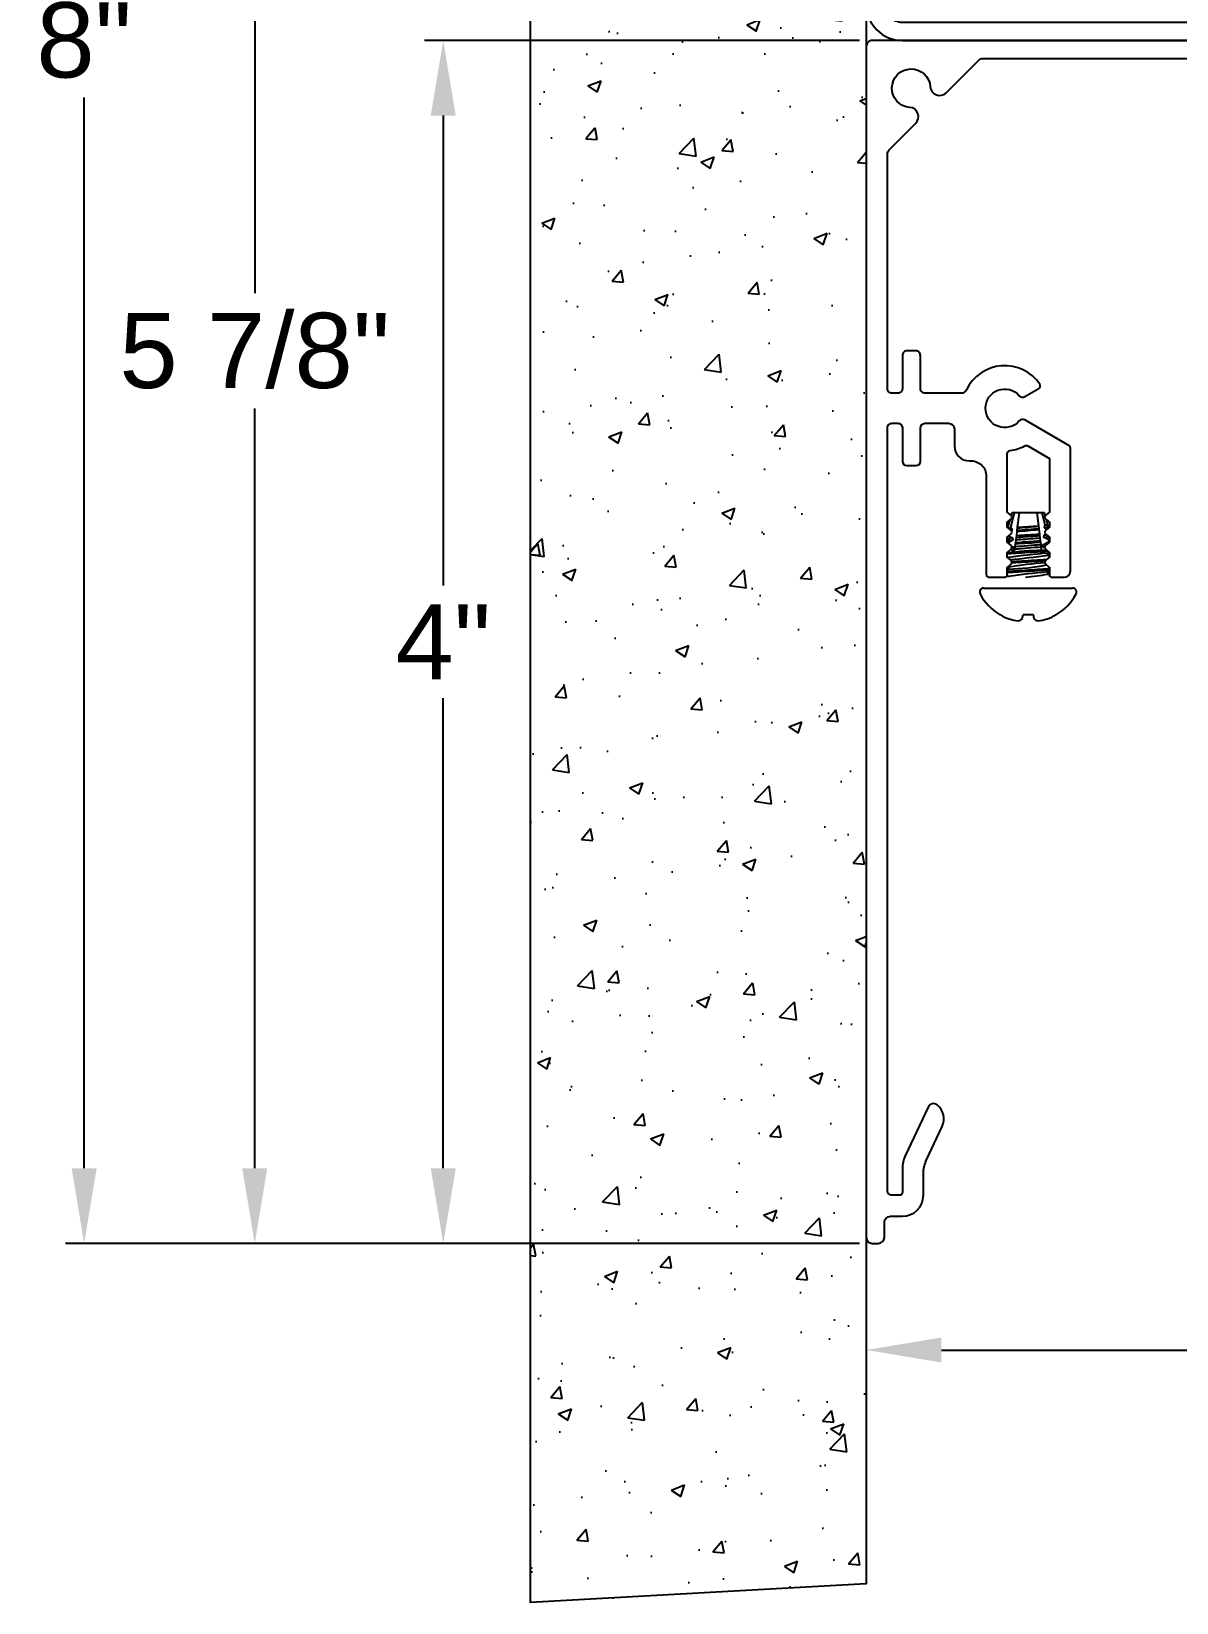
# Model space of a CAD drawing. Header units: inches. Extents: x -4.5 to 5.8, y -1.2 to 9.4.
# Drawn here: x -4.49 to -0.68, y -1.19 to 4.03 of the extents above; entities that cross this region are included whole.
import ezdxf

# ---------------------------------------------------------------- set-up
doc = ezdxf.new("R2010")
doc.units = ezdxf.units.IN
doc.header["$LTSCALE"] = 0.5
doc.header["$MEASUREMENT"] = 0
doc.layers.get('Defpoints').update_dxf_attribs({"linetype": 'CONTINUOUS'})
for name, color, linetype in [('Brackets', 181, 'CONTINUOUS'), ('Ceiling', 42, 'CONTINUOUS'), ('Hardware', 242, 'CONTINUOUS'), ('Housing', 150, 'CONTINUOUS')]:
    doc.layers.add(name, color=color, linetype=linetype)
doc.layers.add('CUST DWG', color=60, linetype='CONTINUOUS', lineweight=20)
doc.styles.get("Standard").update_dxf_attribs({"font": 'arial.ttf'})
doc.dimstyles.new('LSAD_CustDims', dxfattribs={"dimtxt": 1, "dimasz": 1, "dimexe": 0.0625, "dimexo": 0.042969, "dimgap": 0.0625, "dimtad": 0, "dimtih": 1, "dimtoh": 1, "dimdec": 3, "dimzin": 0, "dimdsep": 46, "dimlunit": 4, "dimtxsty": 'Standard', "dimcen": 0.125, "dimclrd": 256, "dimclre": 256, "dimclrt": 256, "dimadec": 0, "dimazin": 0, "dimtfac": 1, "dimtdec": 3, "dimtix": 1, "dimtofl": 0, "dimtmove": 0, "dimatfit": 3, "dimfxl": 1, "dimfrac": 2, "dimtolj": 1, "dimtzin": 0, "dimarcsym": 0})

# ---------------------------------------------------------------- blocks, each defined once
blk = doc.blocks.new('*D0')
at = {"layer": 'CUST DWG', "lineweight": -2, "ltscale": 0.5, "transparency": 16777216}
for p, q in [((-1.7367, 4), (-3.1835, 4)), ((-3.121, 3.75), (-3.121, 2.1875)), ((-3.121, 0.25), (-3.121, 1.8125)), ((-1.7367, 0), (-3.1835, 0))]:
    blk.add_line(p, q, dxfattribs=at)
at = {"layer": 'CUST DWG', "ltscale": 0.5, "transparency": 16777216}
for points in [[(-3.1626, 3.75), (-3.0793, 3.75), (-3.121, 4)], [(-3.1626, 0.25), (-3.0793, 0.25), (-3.121, 0)]]:
    blk.add_solid(points, dxfattribs=at)
at = {"layer": 'Defpoints', "color": 0, "ltscale": 0.5, "transparency": 16777216}
for p in [(-3.121, 4), (-1.6938, 4), (-1.6938, 0)]:
    blk.add_point(p, dxfattribs=at)
at = {"layer": 'CUST DWG', "ltscale": 0.5, "transparency": 16777216, "insert": (-3.121, 2), "char_height": 0.25, "attachment_point": 5}
blk.add_mtext('\\A1;4"', dxfattribs=at)
blk = doc.blocks.new('*D2')
at = {"layer": 'CUST DWG', "lineweight": -2, "ltscale": 0.5, "transparency": 16777216}
for p, q in [((-1.7138, -0.023), (-1.7138, -0.4171)), ((1.7142, -0.023), (1.7142, -0.4171)), ((-1.4638, -0.3546), (-0.4971, -0.3546)), ((1.4642, -0.3546), (0.4976, -0.3546))]:
    blk.add_line(p, q, dxfattribs=at)
at = {"layer": 'CUST DWG', "ltscale": 0.5, "transparency": 16777216}
for points in [[(-1.4638, -0.3129), (-1.4638, -0.3962), (-1.7138, -0.3546)], [(1.4642, -0.3129), (1.4642, -0.3962), (1.7142, -0.3546)]]:
    blk.add_solid(points, dxfattribs=at)
at = {"layer": 'Defpoints', "color": 0, "ltscale": 0.5, "transparency": 16777216}
for p in [(-1.7138, 0.02), (1.7142, 0.02), (-1.7138, -0.3546)]:
    blk.add_point(p, dxfattribs=at)
at = {"layer": 'CUST DWG', "ltscale": 0.5, "transparency": 16777216, "insert": (0.0002, -0.3546), "char_height": 0.25, "attachment_point": 5}
blk.add_mtext('\\A1;3 3/8"', dxfattribs=at)
blk = doc.blocks.new('*D1')
at = {"layer": 'CUST DWG', "lineweight": -2, "ltscale": 0.5, "transparency": 16777216}
for p, q in [((-1.7567, 8), (-4.378, 8)), ((-4.3155, 7.75), (-4.3155, 4.1901)), ((-4.3155, 0.25), (-4.3155, 3.8099)), ((-1.7367, 0), (-4.378, 0))]:
    blk.add_line(p, q, dxfattribs=at)
at = {"layer": 'CUST DWG', "ltscale": 0.5, "transparency": 16777216}
for points in [[(-4.3571, 7.75), (-4.2738, 7.75), (-4.3155, 8)], [(-4.3571, 0.25), (-4.2738, 0.25), (-4.3155, 0)]]:
    blk.add_solid(points, dxfattribs=at)
at = {"layer": 'Defpoints', "color": 0, "ltscale": 0.5, "transparency": 16777216}
for p in [(-4.3155, 8), (-1.7138, 8), (-1.6938, 0)]:
    blk.add_point(p, dxfattribs=at)
at = {"layer": 'CUST DWG', "ltscale": 0.5, "transparency": 16777216, "insert": (-4.3155, 4), "char_height": 0.25, "attachment_point": 5}
blk.add_mtext('\\A1;8"', dxfattribs=at)
blk = doc.blocks.new('*D3')
at = {"layer": 'CUST DWG', "lineweight": -2, "ltscale": 0.5, "transparency": 16777216}
for p, q in [((-1.106, 5.9348), (-3.8107, 5.9348)), ((-3.7482, 5.6848), (-3.7482, 3.1592)), ((-3.7482, 0.25), (-3.7482, 2.7756)), ((-1.7367, 0), (-3.8107, 0))]:
    blk.add_line(p, q, dxfattribs=at)
at = {"layer": 'CUST DWG', "ltscale": 0.5, "transparency": 16777216}
for points in [[(-3.7898, 5.6848), (-3.7065, 5.6848), (-3.7482, 5.9348)], [(-3.7898, 0.25), (-3.7065, 0.25), (-3.7482, 0)]]:
    blk.add_solid(points, dxfattribs=at)
at = {"layer": 'Defpoints', "color": 0, "ltscale": 0.5, "transparency": 16777216}
for p in [(-3.7482, 5.9348), (-1.0631, 5.9348), (-1.6938, 0)]:
    blk.add_point(p, dxfattribs=at)
at = {"layer": 'CUST DWG', "ltscale": 0.5, "transparency": 16777216, "insert": (-3.7482, 2.9674), "char_height": 0.25, "attachment_point": 5}
blk.add_mtext('\\A1;5 7/8"', dxfattribs=at)

msp = doc.modelspace()

# ---------------------------------------------------------------- hatches: boundary and pattern name
at = {"layer": 'Ceiling', "ltscale": 0.5, "transparency": 16777216}
h = msp.add_hatch(dxfattribs=at)
h.set_pattern_fill('AR-CONC', color=256, scale=0.063)
h.set_pattern_definition([(50, (2.0318, 0), (0.451874, -0.039534), [0.04725, -0.51975]), (355, (2.0318, 0), (-0.087413, 0.47388), [0.0378, -0.4158]), (100.4514, (2.06946, -0.0033), (0.36446, 0.434347), [0.040156, -0.44172]), (46.184, (2.0318, 0.126), (0.672362, -0.104277), [0.070875, -0.779625]), (96.636, (2.0878, 0.1173), (0.588837, 0.613695), [0.060235, -0.66258]), (351.184, (2.0318, 0.126), (0.588837, 0.613695), [0.0567, -0.6237]), (21, (2.0948, 0.0945), (0.376051, -0.25365), [0.04725, -0.51975]), (326, (2.0948, 0.0945), (0.153289, 0.456845), [0.0378, -0.4158]), (71.4514, (2.12614, 0.07336), (0.52934, 0.203195), [0.040156, -0.44172]), (37.5, (2.0318, 0), (0.0076607, 0.209723), [0, -0.41076, 0, -0.4221, 0, -0.417375]), (7.5, (2.0318, 0), (0.165734, 0.2484794), [0, -0.24066, 0, -0.40131, 0, -0.159075]), (327.5, (1.89131, 0), (0.336308, -0.0142096), [0, -0.1575, 0, -0.4914, 0, -0.65205]), (317.5, (1.8283, 0), (0.367407, 0.063066), [0, -0.20475, 0, -0.32634, 0, -0.46305])])
h.paths.add_polyline_path([(-1.7138, 8.2429), (-1.7138, -1.1324), (-2.8306, -1.1944), (-2.8306, 8.181)])

# ---------------------------------------------------------------- linework, layer by layer
at = {"layer": 'Brackets', "linetype": 'Continuous', "transparency": 16777216}
msp.add_lwpolyline([(-1.7138, 4.1196, 0.414214), (-1.5942, 4), (1.4662, 4), (1.4662, 4.0598), (-1.5942, 4.0598, -0.414214), (-1.654, 4.1196), (-1.654, 8), (-1.7138, 8)], format="xyb", close=True, dxfattribs=at)
at = {"layer": 'Ceiling', "transparency": 16777216}
msp.add_lwpolyline([(-1.7138, 8.2429), (-1.7138, -1.1324), (-2.8306, -1.1944), (-2.8306, 8.181)], close=True, dxfattribs=at)
at = {"layer": 'Hardware', "linetype": 'Continuous', "transparency": 16777216}
for p, q in [((-1.2369, 2.4044), (-1.2436, 2.3808)), ((-1.2217, 2.4288), (-1.2346, 2.3788)), ((-1.23, 2.4288), (-1.2322, 2.4209)), ((-1.2217, 2.4288), (-1.23, 2.4288)), ((-1.2044, 2.4288), (-1.2217, 2.4288)), ((-1.2103, 2.381), (-1.2044, 2.4288)), ((-1.1466, 2.4288), (-1.2044, 2.4288)), ((-1.1466, 2.4288), (-1.1413, 2.3855)), ((-1.1293, 2.4288), (-1.1466, 2.4288)), ((-1.1187, 2.3876), (-1.1293, 2.4288)), ((-1.121, 2.4288), (-1.1293, 2.4288)), ((-1.1184, 2.4194), (-1.121, 2.4288)), ((-1.11, 2.39), (-1.1145, 2.4059)), ((-1.2346, 2.3788), (-1.2302, 2.3769)), ((-1.2302, 2.3769), (-1.2296, 2.3692)), ((-1.2144, 2.3475), (-1.2136, 2.3541)), ((-1.2136, 2.3541), (-1.2119, 2.3675)), ((-1.2119, 2.3675), (-1.2115, 2.3712)), ((-1.2115, 2.3712), (-1.2105, 2.3791)), ((-1.2105, 2.3791), (-1.2103, 2.381)), ((-1.1413, 2.3855), (-1.1412, 2.3846)), ((-1.1412, 2.3846), (-1.1402, 2.3769)), ((-1.1402, 2.3769), (-1.1399, 2.3739)), ((-1.1399, 2.3739), (-1.138, 2.3586)), ((-1.138, 2.3586), (-1.1374, 2.3537)), ((-1.1374, 2.3537), (-1.1364, 2.346)), ((-1.1233, 2.3474), (-1.1226, 2.3553)), ((-1.1206, 2.3791), (-1.12, 2.387)), ((-1.116, 2.3768), (-1.1206, 2.3791)), ((-1.12, 2.387), (-1.1187, 2.3876)), ((-1.115, 2.3732), (-1.116, 2.3768)), ((-1.1109, 2.3891), (-1.1104, 2.3894)), ((-1.1104, 2.3819), (-1.1104, 2.3895)), ((-1.1104, 2.3819), (-1.1072, 2.38)), ((-1.1104, 2.3506), (-1.1104, 2.3525)), ((-1.2406, 2.3428), (-1.2406, 2.3353)), ((-1.2237, 2.3075), (-1.231, 2.3038)), ((-1.2198, 2.3038), (-1.231, 2.3038)), ((-1.2276, 2.3461), (-1.2268, 2.3383)), ((-1.2245, 2.3152), (-1.2237, 2.3075)), ((-1.2198, 2.3038), (-1.2192, 2.308)), ((-1.2192, 2.308), (-1.2183, 2.3159)), ((-1.2183, 2.3159), (-1.217, 2.3265)), ((-1.217, 2.3265), (-1.2165, 2.3305)), ((-1.2165, 2.3305), (-1.2154, 2.3396)), ((-1.2165, 2.3305), (-1.1959, 2.3318)), ((-1.2154, 2.3396), (-1.2144, 2.3475)), ((-1.1347, 2.3318), (-1.1959, 2.3318)), ((-1.1364, 2.346), (-1.1353, 2.3364)), ((-1.1353, 2.3364), (-1.1347, 2.3318)), ((-1.1347, 2.3318), (-1.1336, 2.3228)), ((-1.1347, 2.3318), (-1.1347, 2.3318)), ((-1.1336, 2.3228), (-1.1327, 2.3151)), ((-1.1327, 2.3151), (-1.1314, 2.3046)), ((-1.1314, 2.3046), (-1.1313, 2.3038)), ((-1.112, 2.3038), (-1.1313, 2.3038)), ((-1.1265, 2.3158), (-1.1256, 2.3237)), ((-1.1104, 2.3506), (-1.1048, 2.3474)), ((-1.105, 2.334), (-1.1064, 2.3396)), ((-1.2406, 2.2803), (-1.2406, 2.2782)), ((-1.2406, 2.2491), (-1.2406, 2.2415)), ((-1.1104, 2.2881), (-1.1104, 2.2957)), ((-1.1104, 2.2881), (-1.1048, 2.2849)), ((-1.2406, 2.2178), (-1.2406, 2.2148)), ((-1.1104, 2.2256), (-1.1104, 2.2332)), ((-1.3235, 2.1788), (-1.0276, 2.1788)), ((-1.2703, 2.0907), (-1.2688, 2.0907)), ((-1.1948, 2.0762), (-1.1922, 2.0907)), ((-1.1922, 2.0907), (-1.1588, 2.0907)), ((-1.1588, 2.0907), (-1.1562, 2.0762)), ((-1.0822, 2.0907), (-1.0807, 2.0907))]:
    msp.add_line(p, q, dxfattribs=at)
at = {"layer": 'Hardware', "linetype": 'Continuous', "transparency": 16777216, "flags": 128}
for points in [[(-1.2404, 2.3515), (-1.2373, 2.3501), (-1.2276, 2.3461)], [(-1.2346, 2.3788), (-1.2374, 2.3784), (-1.2398, 2.3781), (-1.2403, 2.378)], [(-1.2296, 2.3692), (-1.2308, 2.3685)], [(-1.2144, 2.3475), (-1.2076, 2.3481), (-1.2003, 2.3487), (-1.1924, 2.3493), (-1.1841, 2.35), (-1.1755, 2.3506), (-1.1672, 2.3513), (-1.159, 2.352), (-1.1513, 2.3526), (-1.1441, 2.3532), (-1.1374, 2.3537)], [(-1.2115, 2.3712), (-1.2035, 2.3718), (-1.1947, 2.3726), (-1.1852, 2.3733), (-1.1755, 2.3741), (-1.166, 2.3748), (-1.1568, 2.3756), (-1.1481, 2.3763), (-1.1402, 2.3769)], [(-1.2105, 2.3791), (-1.2027, 2.3797), (-1.1941, 2.3804), (-1.1849, 2.3811), (-1.1755, 2.3819), (-1.1663, 2.3826), (-1.1573, 2.3834), (-1.1489, 2.384), (-1.1412, 2.3846)], [(-1.1226, 2.3553), (-1.117, 2.3582)], [(-1.1082, 2.3809), (-1.1096, 2.3817), (-1.1104, 2.3822)], [(-1.1072, 2.38), (-1.1075, 2.3805), (-1.1082, 2.3809)], [(-1.2448, 2.345), (-1.2406, 2.3425)], [(-1.2401, 2.3356), (-1.2448, 2.3329)], [(-1.2448, 2.2929), (-1.2404, 2.2934), (-1.2332, 2.2941), (-1.2252, 2.2947), (-1.2165, 2.2953), (-1.2072, 2.2959), (-1.1971, 2.2965), (-1.1864, 2.2972), (-1.1755, 2.2979), (-1.1646, 2.2986), (-1.1539, 2.2993), (-1.1438, 2.2999), (-1.1345, 2.3005), (-1.1258, 2.3011), (-1.1178, 2.3017), (-1.1106, 2.3024), (-1.1104, 2.3024)], [(-1.217, 2.3265), (-1.2076, 2.3271), (-1.1974, 2.3278), (-1.1866, 2.3285), (-1.1755, 2.3292), (-1.1646, 2.3299), (-1.154, 2.3305), (-1.144, 2.3312), (-1.1347, 2.3318)], [(-1.2154, 2.3396), (-1.2084, 2.3402), (-1.201, 2.3408), (-1.1929, 2.3414), (-1.1843, 2.3421), (-1.1755, 2.3428), (-1.1669, 2.3435), (-1.1586, 2.3442), (-1.1506, 2.3448), (-1.1433, 2.3454), (-1.1364, 2.346)], [(-1.1048, 2.3476), (-1.1104, 2.3509)], [(-1.2448, 2.2825), (-1.2406, 2.28)], [(-1.2424, 2.2498), (-1.2406, 2.2488)], [(-1.2303, 2.267), (-1.2252, 2.2674), (-1.2165, 2.268), (-1.2072, 2.2686), (-1.1971, 2.2692), (-1.1864, 2.2699), (-1.1755, 2.2706), (-1.1646, 2.2713), (-1.1539, 2.2719), (-1.1438, 2.2726), (-1.1345, 2.2732), (-1.1258, 2.2738), (-1.1178, 2.2744), (-1.1131, 2.2749)], [(-1.2303, 2.2631), (-1.2252, 2.2635), (-1.2165, 2.2641), (-1.2072, 2.2646), (-1.1971, 2.2653), (-1.1864, 2.266), (-1.1755, 2.2667), (-1.1646, 2.2674), (-1.1539, 2.268), (-1.1438, 2.2687), (-1.1345, 2.2693), (-1.1258, 2.2699), (-1.1178, 2.2705), (-1.1177, 2.2705)], [(-1.1112, 2.2952), (-1.1056, 2.2985)], [(-1.1048, 2.2851), (-1.1104, 2.2884)], [(-1.2457, 2.2206), (-1.2406, 2.2176)], [(-1.2448, 2.2343), (-1.2404, 2.2348), (-1.2332, 2.2355), (-1.2252, 2.2361), (-1.2165, 2.2367), (-1.2072, 2.2373), (-1.1971, 2.2379), (-1.1864, 2.2386), (-1.1755, 2.2393), (-1.1646, 2.24), (-1.1539, 2.2407), (-1.1438, 2.2413), (-1.1345, 2.2419), (-1.1258, 2.2425), (-1.1178, 2.2432), (-1.1106, 2.2438), (-1.1048, 2.2445)], [(-1.2398, 2.242), (-1.2448, 2.2391)], [(-1.2448, 2.2304), (-1.2404, 2.2309), (-1.2332, 2.2316), (-1.2252, 2.2322), (-1.2165, 2.2328), (-1.2072, 2.2334), (-1.1971, 2.234), (-1.1864, 2.2347), (-1.1755, 2.2354), (-1.1646, 2.2361), (-1.1539, 2.2368), (-1.1438, 2.2374), (-1.1345, 2.238), (-1.1258, 2.2386), (-1.1178, 2.2392), (-1.1106, 2.2399), (-1.1048, 2.2406)], [(-1.1109, 2.2329), (-1.1048, 2.2364)], [(-1.1045, 2.2225), (-1.1104, 2.2259)]]:
    msp.add_lwpolyline(points, dxfattribs=at)
at = {"layer": 'Hardware', "linetype": 'Continuous', "transparency": 16777216}
for centre, radius, start, end in [((-1.2305, 2.3577), 0.0192, 89.1344, 111.3045), ((-1.2285, 2.3404), 0.0288, 92.0895, 95.0986), ((-3.4064, 39.7451), 37.4552, 273.35637, 273.47219), ((-2.6107, 18.7183), 16.4105, 274.88949, 275.14207), ((-2.9677, 29.366), 27.0422, 273.72623, 273.87272), ((-1.1259, 2.3988), 0.0436, 274.3743, 284.1822), ((-1.1204, 2.3979), 0.0188, 269.1438, 301.8732), ((-1.1212, 2.4119), 0.0249, 272.6123, 294.1466), ((-1.118, 2.4025), 0.0149, 267.2086, 302.4124), ((-1.1158, 2.3902), 0.0134, 269.5324, 310.4024), ((-1.0863, 1.0145), 1.2909, 92.0025, 97.055), ((-0.6385, 1.2181), 1.2654, 117.7058, 118.5148), ((-1.2274, 2.3174), 0.0286, 90.3633, 117.4793), ((-1.2249, 2.2955), 0.0429, 92.6219, 110.7471), ((-1.2217, 2.2529), 0.0547, 92.0485, 104.307), ((-1.1054, 2.6376), 0.3437, 248.6591, 249.7241), ((-1.2244, 2.2769), 0.0383, 90.2216, 98.6328), ((1.8443, -34.2855), 36.7215, 94.65005, 94.78562), ((2.108, -37.6709), 40.1249, 94.63389, 94.75521), ((-3.0389, 26.7348), 24.4725, 274.31888, 274.46132), ((-1.1254, 2.3487), 0.0329, 268.2178, 280.5887), ((-1.2752, 1.9536), 0.3915, 66.5404, 67.676), ((-1.4334, 2.9663), 0.7125, 295.5917, 297.4485), ((-1.1264, 2.3657), 0.042, 271.0051, 291.5074), ((-1.1226, 2.3719), 0.0245, 268.218, 299.7461), ((-1.314, 1.9155), 0.4721, 63.9107, 66.178), ((-1.1065, 2.3569), 0.0174, 270.4198, 275.6398), ((-1.1042, 2.355), 0.021, 267.9561, 268.3861), ((-0.926, 0.1193), 2.1838, 94.8666, 98.2826), ((-0.926, 0.088), 2.1838, 95.0806, 98.2826), ((-1.2738, 3.1056), 0.8643, 272.2556, 280.6043), ((-1.4778, 4.8891), 2.6267, 275.3026, 278.0394), ((-0.8732, -0.3831), 2.6267, 95.1921, 98.0394), ((-1.2738, 3.0744), 0.8643, 275.9778, 280.8935), ((-1.3235, 2.1657), 0.013, 90, 207.9938), ((-1.1755, 2.2444), 0.1806, 207.9938, 238.3387), ((-1.1755, 2.2444), 0.1806, 301.6613, 332.0062), ((-1.0276, 2.1657), 0.013, 332.0062, 90), ((-1.176, 2.2466), 0.1815, 239.229, 249.8813), ((-1.1751, 2.2466), 0.1815, 290.1187, 300.771), ((-1.1924, 2.2202), 0.1512, 252.3082, 263.939), ((-1.2194, 2.1115), 0.0431, 284.8076, 304.868), ((-1.1316, 2.1115), 0.0431, 235.132, 255.1924), ((-1.1586, 2.2202), 0.1512, 276.061, 287.6918)]:
    msp.add_arc(centre, radius, start, end, dxfattribs=at)
at = {"layer": 'Housing', "linetype": 'Continuous', "transparency": 16777216}
msp.add_lwpolyline([(-0.1603, 4), (-1.6938, 4, 0.414214), (-1.7138, 3.98), (-1.7138, 0.02, 0.414214), (-1.6938, 0), (-1.6738, 0, 0.414211), (-1.6538, 0.02), (-1.6538, 0.07, -0.414213), (-1.6338, 0.09), (-1.5938, 0.09, 0.414213), (-1.5238, 0.16), (-1.5238, 0.2328, -0.109518), (-1.5144, 0.2751), (-1.4614, 0.3886, 0.342129), (-1.4777, 0.4603, 0.490315), (-1.5085, 0.4533), (-1.5844, 0.2906, 0.109518), (-1.5938, 0.2483), (-1.5938, 0.17, -0.414214), (-1.6038, 0.16), (-1.6288, 0.16, -0.414216), (-1.6438, 0.175), (-1.6438, 2.7118, -0.414215), (-1.6288, 2.7268), (-1.6088, 2.7268, -0.414214), (-1.5938, 2.7118), (-1.5938, 2.601, 0.414212), (-1.5788, 2.586), (-1.5488, 2.586, 0.414213), (-1.5338, 2.601), (-1.5338, 2.7118, -0.414213), (-1.5188, 2.7268), (-1.4408, 2.7268, -0.414214), (-1.4208, 2.7068), (-1.4208, 2.6518, 0.414213), (-1.3708, 2.6018), (-1.3648, 2.6018, -0.414214), (-1.3148, 2.5518), (-1.3148, 2.2248, 0.414212), (-1.3048, 2.215), (-1.2548, 2.2148, 0.414214), (-1.2448, 2.2248), (-1.2448, 2.2478), (-1.2337, 2.2571, 0.46631), (-1.2337, 2.2724), (-1.2448, 2.2818), (-1.2448, 2.2978), (-1.2337, 2.3071, 0.466309), (-1.2337, 2.3224), (-1.2448, 2.3318), (-1.2448, 2.3478), (-1.2337, 2.3571, 0.466309), (-1.2337, 2.3724), (-1.2448, 2.3818), (-1.2448, 2.3978), (-1.2337, 2.4071, 0.466309), (-1.2337, 2.4224), (-1.2448, 2.4318), (-1.2448, 2.6264, -0.378796), (-1.236, 2.6363, 0.09238), (-1.1866, 2.652, -0.259204), (-1.1769, 2.6518), (-1.1048, 2.6102), (-1.1048, 2.4318), (-1.1159, 2.4224, 0.466307), (-1.1159, 2.4071), (-1.1048, 2.3978), (-1.1048, 2.3818), (-1.1159, 2.3724, 0.466307), (-1.1159, 2.3571), (-1.1048, 2.3478), (-1.1048, 2.3318), (-1.1159, 2.3224, 0.466307), (-1.1159, 2.3071), (-1.1048, 2.2978), (-1.1048, 2.2818), (-1.1159, 2.2724, 0.466307), (-1.1159, 2.2571), (-1.1048, 2.2478), (-1.1048, 2.2248, 0.414214), (-1.0948, 2.2148), (-1.0548, 2.2148, 0.414213), (-1.0348, 2.2348), (-1.0348, 2.6448, 0.267949), (-1.0398, 2.6535), (-1.1861, 2.738, 0.359306), (-1.205, 2.7348, -2.678512), (-1.205, 2.8187, 0.359306), (-1.1861, 2.8156), (-1.1398, 2.8423, 0.436688), (-1.1365, 2.8566, 0.577076), (-1.3808, 2.8381, -0.288229), (-1.3988, 2.8268), (-1.5188, 2.8268, -0.414214), (-1.5338, 2.8418), (-1.5338, 2.9526, 0.414215), (-1.5488, 2.9676), (-1.5788, 2.9676, 0.414214), (-1.5938, 2.9526), (-1.5938, 2.8418, -0.414216), (-1.6088, 2.8268), (-1.6288, 2.8268, -0.414214), (-1.6438, 2.8418), (-1.6438, 3.6218, -0.198912), (-1.6379, 3.636), (-1.5495, 3.7243, 0.642942), (-1.5693, 3.7772, -2.192002), (-1.5009, 3.8455, 0.642942), (-1.4481, 3.8258), (-1.3397, 3.9341, -0.198914), (-1.3256, 3.94), (-0.5097, 3.94, -0.414213)], format="xyb", dxfattribs=at)

# ---------------------------------------------------------------- dimensions: what is measured, and where the dimension line sits
at = {"layer": 'CUST DWG', "ltscale": 0.5, "transparency": 16777216}
for base, p1, p2, angle, picture, middle in [((-4.3155, 8), (-1.6938, 0), (-1.7138, 8), 90, '*D1', (-4.3155, 4)), ((-3.7482, 5.9348), (-1.6938, 0), (-1.0631, 5.9348), 90, '*D3', (-3.7482, 2.9674)), ((-3.121, 4), (-1.6938, 0), (-1.6938, 4), 90, '*D0', (-3.121, 2)), ((-1.7138, -0.3546), (1.7142, 0.02), (-1.7138, 0.02), 180, '*D2', (0.0002, -0.3546))]:
    dim = msp.add_linear_dim(base=base, p1=p1, p2=p2, angle=angle, dimstyle='LSAD_CustDims', override={"dimtxt": 0.25, "dimasz": 0.25}, dxfattribs=at)
    dim.commit()
    dim.dimension.update_dxf_attribs({"geometry": picture, "text_midpoint": middle})

doc.saveas('drawing.dxf')
